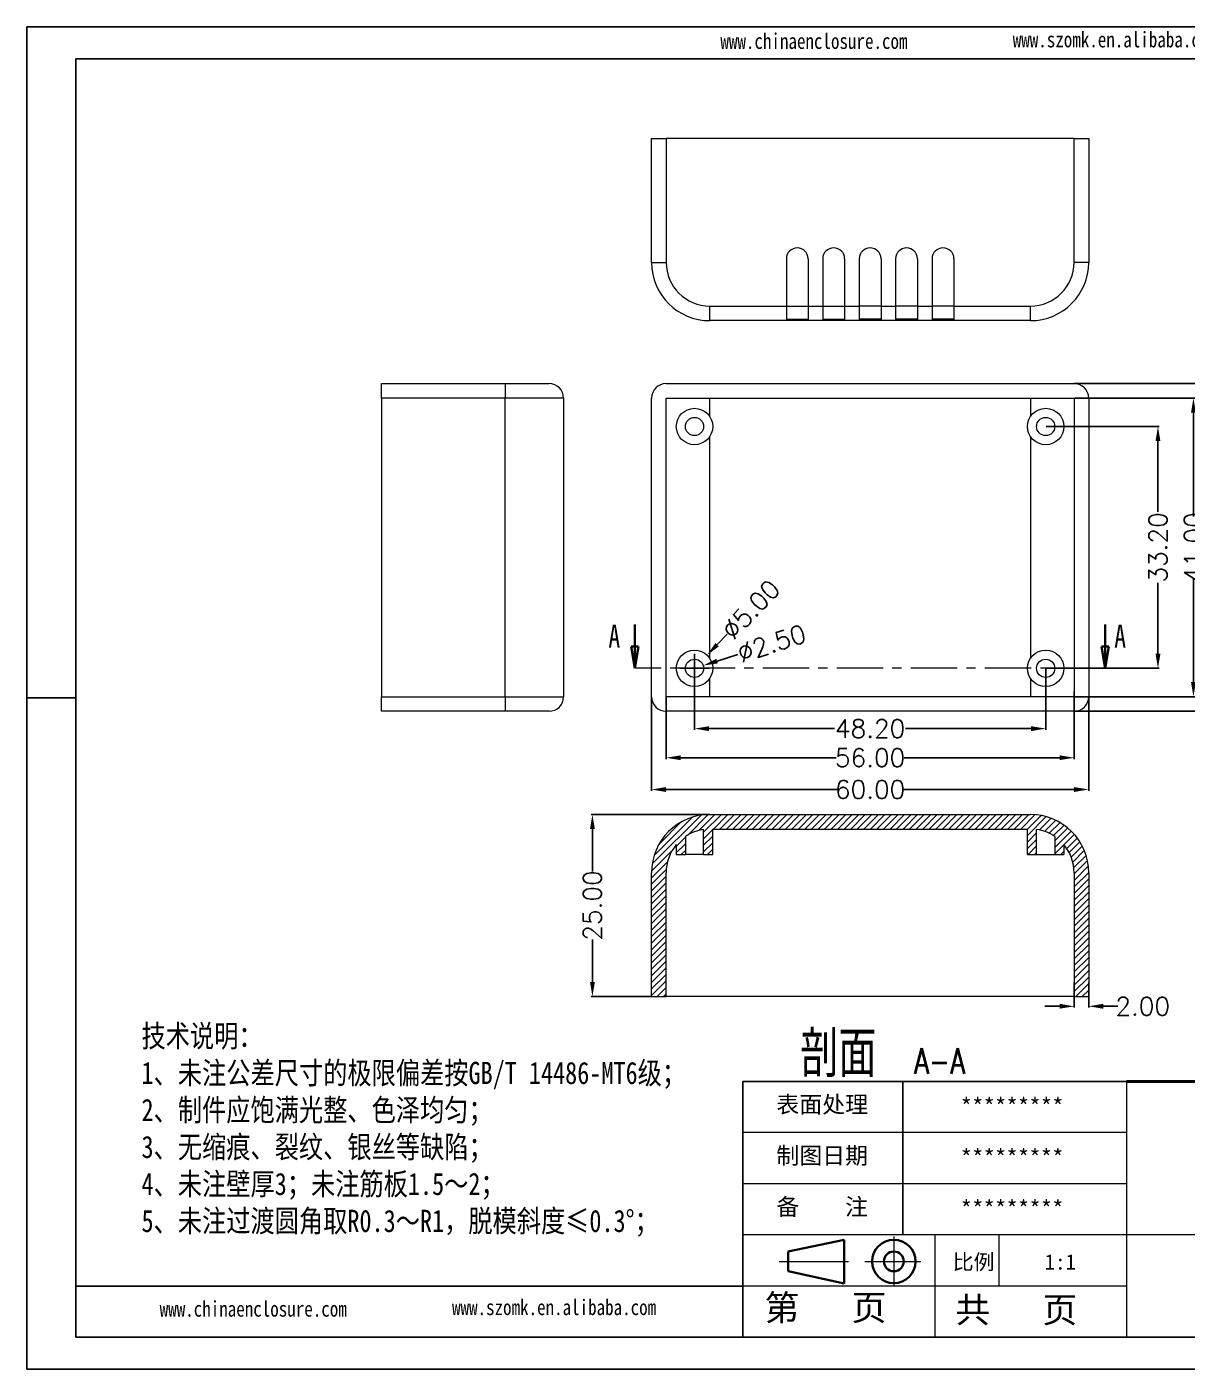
# Model space of a CAD drawing. Header units: inches. Extents: x 2264 to 2820, y 573 to 757.
# Drawn here: x 2264.3 to 2423.6, y 573 to 757.3 of the extents above; entities that cross this region are included whole.
import ezdxf

# ---------------------------------------------------------------- set-up
doc = ezdxf.new("R2010")
doc.units = ezdxf.units.IN
doc.linetypes.add('CENTER', pattern=[10.16, 6.35, -1.27, 1.27, -1.27])
doc.linetypes.add('CENTER2', pattern=[28.575, 19.05, -3.175, 3.175, -3.175])
doc.layers.add('文字', color=81, linetype='Continuous')
for name, color, linetype, lineweight in [('粗实线', 7, 'Continuous', 30), ('细实线', 3, 'Continuous', 9), ('细点划线', 2, 'CENTER2', 9)]:
    doc.layers.add(name, color=color, linetype=linetype, lineweight=lineweight)
doc.styles.add('SLDTEXTSTYLE0', font='TXT', dxfattribs={"width": 0.75})
doc.styles.add('SLDTEXTSTYLE1', font='TXT', dxfattribs={"width": 0.75, "bigfont": 'bigfont'})
doc.styles.add('SLDTEXTSTYLE3', font='TXT', dxfattribs={"width": 0.75, "bigfont": 'bigfont'})
doc.styles.get("Standard").update_dxf_attribs({"font": 'txt', "bigfont": 'gbcbig.shx'})
doc.styles.add('宋体', font='', dxfattribs={"width": 0.8, "height": 3.5})
doc.styles.get('宋体').set_extended_font_data('SimSun')
doc.dimstyles.new('2.5', dxfattribs={"dimtxt": 2.5, "dimasz": 2, "dimexe": 0.18, "dimexo": 0.0625, "dimgap": 0.09, "dimtad": 0, "dimzin": 0, "dimdsep": 46, "dimtxsty": 'Standard', "dimcen": 2, "dimclrd": 3, "dimclre": 3, "dimadec": 0, "dimazin": 0, "dimtfac": 1, "dimtofl": 0, "dimtmove": 0, "dimatfit": 3, "dimfxl": 1, "dimtolj": 1, "dimtzin": 0, "dimarcsym": 0})

# ---------------------------------------------------------------- blocks, each defined once
blk = doc.blocks.new('_CLOSED')
at = {"color": 0, "linetype": 'ByBlock', "lineweight": -2}
for p, q in [((-1, 0.166667), (0, 0)), ((-1, 0.166667), (-1, -0.166667)), ((0, 0), (-1, -0.166667)), ((0, 0), (-1, 0))]:
    blk.add_line(p, q, dxfattribs=at)
blk = doc.blocks.new('SW_NOTE_2')
at = {"color": 0, "linetype": 'Continuous', "lineweight": 0, "attachment_point": 2}
for s, insert, char_height, style in [('剖面', (8.33, 8.19), 6.35, 'SLDTEXTSTYLE1'), ('A-A', (22.23, 5.8), 3.5, 'SLDTEXTSTYLE3')]:
    blk.add_mtext(s, dxfattribs=dict(at, insert=insert, char_height=char_height, style=style))
blk = doc.blocks.new('*D218')
at = {"color": 3, "lineweight": -2}
for p, q in [((2350.08, 665.23), (2350.08, 652.37)), ((2410.08, 665.23), (2410.08, 652.37)), ((2352.08, 652.55), (2375.62, 652.55)), ((2408.08, 652.55), (2384.55, 652.55))]:
    blk.add_line(p, q, dxfattribs=at)
at = {"color": 3}
for points in [[(2352.08, 652.88), (2352.08, 652.21), (2350.08, 652.55)], [(2408.08, 652.88), (2408.08, 652.21), (2410.08, 652.55)]]:
    blk.add_solid(points, dxfattribs=at)
at = {"layer": 'Defpoints', "color": 0}
for p in [(2350.08, 665.29), (2410.08, 665.29), (2410.08, 652.55)]:
    blk.add_point(p, dxfattribs=at)
at = {"color": 0, "insert": (2380.08, 652.55), "char_height": 2.5, "attachment_point": 5}
blk.add_mtext('\\A1;60.00', dxfattribs=at)
blk = doc.blocks.new('*D219')
at = {"color": 3, "lineweight": -2}
for p, q in [((2355.98, 669.13), (2355.98, 660.73)), ((2404.18, 669.13), (2404.18, 660.73)), ((2357.98, 660.91), (2375.2, 660.91)), ((2402.18, 660.91), (2384.96, 660.91))]:
    blk.add_line(p, q, dxfattribs=at)
at = {"color": 3}
for points in [[(2357.98, 661.24), (2357.98, 660.57), (2355.98, 660.91)], [(2402.18, 661.24), (2402.18, 660.57), (2404.18, 660.91)]]:
    blk.add_solid(points, dxfattribs=at)
at = {"layer": 'Defpoints', "color": 0}
for p in [(2355.98, 669.19), (2404.18, 669.19), (2404.18, 660.91)]:
    blk.add_point(p, dxfattribs=at)
at = {"color": 0, "insert": (2380.08, 660.91), "char_height": 2.5, "attachment_point": 5}
blk.add_mtext('\\A1;48.20', dxfattribs=at)
blk = doc.blocks.new('*D220')
at = {"color": 3, "lineweight": -2}
for p, q in [((2408.14, 708.29), (2428.65, 708.29)), ((2428.47, 706.29), (2428.47, 690.46)), ((2428.47, 665.29), (2428.47, 681.12)), ((2408.14, 663.29), (2428.65, 663.29))]:
    blk.add_line(p, q, dxfattribs=at)
at = {"color": 3}
for points in [[(2428.13, 706.29), (2428.8, 706.29), (2428.47, 708.29)], [(2428.13, 665.29), (2428.8, 665.29), (2428.47, 663.29)]]:
    blk.add_solid(points, dxfattribs=at)
at = {"layer": 'Defpoints', "color": 0}
for p in [(2408.08, 708.29), (2428.47, 708.29), (2408.08, 663.29)]:
    blk.add_point(p, dxfattribs=at)
at = {"color": 0, "insert": (2428.47, 685.79), "char_height": 2.5, "attachment_point": 5, "rotation": 90}
blk.add_mtext('\\A1;45.00', dxfattribs=at)
blk = doc.blocks.new('*D221')
at = {"color": 3, "lineweight": -2}
for p, q in [((2408.14, 706.29), (2424.64, 706.29)), ((2424.46, 704.29), (2424.46, 690.05)), ((2424.46, 667.29), (2424.46, 681.53)), ((2408.14, 665.29), (2424.64, 665.29))]:
    blk.add_line(p, q, dxfattribs=at)
at = {"color": 3}
for points in [[(2424.13, 704.29), (2424.8, 704.29), (2424.46, 706.29)], [(2424.13, 667.29), (2424.8, 667.29), (2424.46, 665.29)]]:
    blk.add_solid(points, dxfattribs=at)
at = {"layer": 'Defpoints', "color": 0}
for p in [(2408.08, 706.29), (2408.08, 665.29), (2424.46, 665.29)]:
    blk.add_point(p, dxfattribs=at)
at = {"color": 0, "insert": (2424.46, 685.79), "char_height": 2.5, "attachment_point": 5, "rotation": 90}
blk.add_mtext('\\A1;41.00', dxfattribs=at)
blk = doc.blocks.new('*D222')
at = {"color": 3, "lineweight": -2}
for p, q in [((2404.24, 702.39), (2419.77, 702.39)), ((2419.59, 700.39), (2419.59, 690.67)), ((2419.59, 671.19), (2419.59, 680.91)), ((2404.24, 669.19), (2419.77, 669.19))]:
    blk.add_line(p, q, dxfattribs=at)
at = {"color": 3}
for points in [[(2419.26, 700.39), (2419.93, 700.39), (2419.59, 702.39)], [(2419.26, 671.19), (2419.93, 671.19), (2419.59, 669.19)]]:
    blk.add_solid(points, dxfattribs=at)
at = {"layer": 'Defpoints', "color": 0}
for p in [(2404.18, 702.39), (2419.59, 702.39), (2404.18, 669.19)]:
    blk.add_point(p, dxfattribs=at)
at = {"color": 0, "insert": (2419.59, 685.79), "char_height": 2.5, "attachment_point": 5, "rotation": 90}
blk.add_mtext('\\A1;33.20', dxfattribs=at)
blk = doc.blocks.new('*D223')
at = {"color": 3, "lineweight": -2}
for p, q in [((2408.08, 666.02), (2408.08, 656.73)), ((2352.08, 665.23), (2352.08, 656.73)), ((2354.08, 656.91), (2375.41, 656.91)), ((2406.08, 656.91), (2384.75, 656.91))]:
    blk.add_line(p, q, dxfattribs=at)
at = {"color": 3}
for points in [[(2354.08, 657.24), (2354.08, 656.58), (2352.08, 656.91)], [(2406.08, 657.24), (2406.08, 656.58), (2408.08, 656.91)]]:
    blk.add_solid(points, dxfattribs=at)
at = {"layer": 'Defpoints', "color": 0}
for p in [(2408.08, 666.08), (2352.08, 665.29), (2408.08, 656.91)]:
    blk.add_point(p, dxfattribs=at)
at = {"color": 0, "insert": (2380.08, 656.91), "char_height": 2.5, "attachment_point": 5}
blk.add_mtext('\\A1;56.00', dxfattribs=at)
blk = doc.blocks.new('*D224')
at = {"color": 3, "lineweight": -2}
for p, q in [((2358.02, 649.12), (2341.78, 649.12)), ((2341.96, 647.12), (2341.96, 641.3)), ((2341.96, 626.12), (2341.96, 631.95)), ((2350.02, 624.12), (2341.78, 624.12))]:
    blk.add_line(p, q, dxfattribs=at)
at = {"color": 3}
for points in [[(2341.63, 647.12), (2342.3, 647.12), (2341.96, 649.12)], [(2341.63, 626.12), (2342.3, 626.12), (2341.96, 624.12)]]:
    blk.add_solid(points, dxfattribs=at)
at = {"layer": 'Defpoints', "color": 0}
for p in [(2341.96, 649.12), (2358.08, 649.12), (2350.08, 624.12)]:
    blk.add_point(p, dxfattribs=at)
at = {"color": 0, "insert": (2341.96, 636.62), "char_height": 2.5, "attachment_point": 5, "rotation": 90}
blk.add_mtext('\\A1;25.00', dxfattribs=at)
blk = doc.blocks.new('*D225')
at = {"color": 3, "lineweight": -2}
for p, q in [((2360.48, 673.88), (2359.09, 672.44)), ((2355.98, 667.19), (2355.98, 671.19)), ((2353.98, 669.19), (2357.98, 669.19))]:
    blk.add_line(p, q, dxfattribs=at)
at = {"color": 3}
blk.add_solid([(2358.85, 672.67), (2359.33, 672.21), (2357.71, 671)], dxfattribs=at)
at = {"layer": 'Defpoints', "color": 0}
for p in [(2357.71, 671), (2354.25, 667.39)]:
    blk.add_point(p, dxfattribs=at)
at = {"color": 0, "insert": (2363.71, 677.26), "char_height": 2.5, "attachment_point": 5, "rotation": 46.2207}
blk.add_mtext('\\A1;∅5.00', dxfattribs=at)
blk = doc.blocks.new('*D226')
at = {"color": 3, "lineweight": -2}
for p, q in [((2355.98, 667.19), (2355.98, 671.19)), ((2361.91, 671.1), (2359.07, 670.19)), ((2353.98, 669.19), (2357.98, 669.19))]:
    blk.add_line(p, q, dxfattribs=at)
at = {"color": 3}
blk.add_solid([(2358.97, 670.5), (2359.18, 669.87), (2357.17, 669.57)], dxfattribs=at)
at = {"layer": 'Defpoints', "color": 0}
for p in [(2357.17, 669.57), (2354.79, 668.81)]:
    blk.add_point(p, dxfattribs=at)
at = {"color": 0, "insert": (2366.56, 672.6), "char_height": 2.5, "attachment_point": 5, "rotation": 17.839}
blk.add_mtext('\\A1;∅2.50', dxfattribs=at)
blk = doc.blocks.new('*D229')
at = {"color": 3, "lineweight": -2}
for p, q in [((2408.08, 626.06), (2408.08, 622.6)), ((2410.08, 626.06), (2410.08, 622.6)), ((2406.08, 622.78), (2404.08, 622.78)), ((2412.08, 622.78), (2414.08, 622.78))]:
    blk.add_line(p, q, dxfattribs=at)
at = {"color": 3}
for points in [[(2406.08, 623.12), (2406.08, 622.45), (2408.08, 622.78)], [(2412.08, 623.12), (2412.08, 622.45), (2410.08, 622.78)]]:
    blk.add_solid(points, dxfattribs=at)
at = {"layer": 'Defpoints', "color": 0}
for p in [(2408.08, 626.12), (2410.08, 626.12), (2410.08, 622.78)]:
    blk.add_point(p, dxfattribs=at)
at = {"color": 0, "insert": (2417.5, 622.78), "char_height": 2.5, "attachment_point": 5}
blk.add_mtext('\\A1;2.00', dxfattribs=at)

msp = doc.modelspace()

# ---------------------------------------------------------------- hatches: boundary and pattern name
at = {"linetype": 'Continuous', "lineweight": 0}
h = msp.add_hatch(dxfattribs=at)
h.set_pattern_fill('ANSI31', color=4, scale=0.2, style=0)
h.set_pattern_definition([(45, (17.5969, -559.6381), (-0.4490128, 0.4490128), [])])
edge = h.paths.add_edge_path(flags=0)
edge.add_line((2350.08, 624.123), (2352.08, 624.123))
edge.add_line((2352.08, 624.123), (2352.08, 641.123))
edge.add_arc((2358.08, 641.123), 6, 140.05549, 180, ccw=False)
edge.add_line((2353.48, 644.975), (2353.48, 643.623))
edge.add_line((2353.48, 643.623), (2354.73, 643.623))
edge.add_line((2354.73, 643.623), (2354.73, 646.1))
edge.add_arc((2358.08, 641.123), 6, 98.1443, 123.94061, ccw=False)
edge.add_line((2357.23, 647.062), (2357.23, 643.623))
edge.add_line((2357.23, 643.623), (2358.48, 643.623))
edge.add_line((2358.48, 643.623), (2358.48, 647.123))
edge.add_line((2358.48, 647.123), (2401.68, 647.123))
edge.add_line((2401.68, 647.123), (2401.68, 643.623))
edge.add_line((2401.68, 643.623), (2402.93, 643.623))
edge.add_line((2402.93, 643.623), (2402.93, 647.062))
edge.add_arc((2402.08, 641.123), 6, 56.05939, 81.8557, ccw=False)
edge.add_line((2405.43, 646.1), (2405.43, 643.623))
edge.add_line((2405.43, 643.623), (2406.68, 643.623))
edge.add_line((2406.68, 643.623), (2406.68, 644.975))
edge.add_arc((2402.08, 641.123), 6, 0, 39.94451, ccw=False)
edge.add_line((2408.08, 641.123), (2408.08, 624.123))
edge.add_line((2408.08, 624.123), (2410.08, 624.123))
edge.add_line((2410.08, 624.123), (2410.08, 641.123))
edge.add_arc((2402.08, 641.123), 8, 0, 90)
edge.add_line((2402.08, 649.123), (2358.08, 649.123))
edge.add_arc((2358.08, 641.123), 8, 90, 180)
edge.add_line((2350.08, 641.123), (2350.08, 624.123))

# ---------------------------------------------------------------- linework, layer by layer
for p, q in [((2264.329, 757.269), (2525, 757.269)), ((2264.329, 757.269), (2264.329, 572.957)), ((2271.074, 752.881), (2520.611, 752.881)), ((2271.074, 752.881), (2271.074, 577.345)), ((2271.074, 665.113), (2264.329, 665.113)), ((2264.329, 658.287), (2264.329, 572.957)), ((2415.29, 612.452), (2362.629, 612.452)), ((2362.629, 577.345), (2362.629, 612.452)), ((2384.571, 591.388), (2384.571, 612.452)), ((2362.629, 584.367), (2271.074, 584.367)), ((2271.074, 577.345), (2520.611, 577.345)), ((2264.329, 572.957), (2525, 572.957)), ((2264.329, 572.957), (2385.01, 572.957))]:
    msp.add_line(p, q)
at = {"color": 7, "linetype": 'Continuous', "lineweight": 15}
for p, q in [((2350.08, 724.926), (2350.08, 741.926)), ((2350.08, 741.926), (2352.08, 741.926)), ((2352.08, 741.926), (2352.08, 724.926)), ((2408.08, 741.926), (2352.08, 741.926)), ((2408.08, 724.926), (2408.08, 741.926)), ((2408.08, 741.926), (2410.08, 741.926)), ((2410.08, 741.926), (2410.08, 724.926)), ((2350.08, 724.926), (2352.08, 724.926)), ((2368.58, 725.426), (2368.58, 718.926)), ((2371.58, 725.426), (2371.58, 718.926)), ((2373.58, 725.426), (2373.58, 718.926)), ((2376.58, 725.426), (2376.58, 718.926)), ((2378.58, 725.426), (2378.58, 718.926)), ((2381.58, 725.426), (2381.58, 718.926)), ((2383.58, 725.426), (2383.58, 718.926)), ((2386.58, 725.426), (2386.58, 718.926)), ((2388.58, 725.426), (2388.58, 718.926)), ((2391.58, 725.426), (2391.58, 718.926)), ((2410.08, 724.926), (2408.08, 724.926)), ((2358.08, 716.926), (2358.08, 718.926)), ((2358.08, 718.926), (2368.58, 718.926)), ((2368.58, 718.926), (2368.58, 716.989)), ((2368.58, 718.926), (2371.58, 718.926)), ((2371.58, 718.926), (2373.58, 718.926)), ((2371.58, 718.926), (2371.58, 716.989)), ((2373.58, 718.926), (2373.58, 716.989)), ((2373.58, 718.926), (2376.58, 718.926)), ((2376.58, 718.926), (2378.58, 718.926)), ((2376.58, 718.926), (2376.58, 716.989)), ((2378.58, 718.926), (2378.58, 716.989)), ((2381.58, 718.926), (2378.58, 718.926)), ((2381.58, 718.926), (2381.58, 716.989)), ((2381.58, 718.926), (2383.58, 718.926)), ((2383.58, 718.926), (2383.58, 716.989)), ((2386.58, 718.926), (2383.58, 718.926)), ((2386.58, 718.926), (2388.58, 718.926)), ((2386.58, 718.926), (2386.58, 716.989)), ((2388.58, 718.926), (2388.58, 716.989)), ((2391.58, 718.926), (2388.58, 718.926)), ((2391.58, 718.926), (2391.58, 716.989)), ((2391.58, 718.926), (2402.08, 718.926)), ((2402.08, 716.926), (2402.08, 718.926)), ((2368.666, 717.126), (2371.495, 717.126)), ((2370.08, 717.126), (2370.08, 716.926)), ((2373.666, 717.126), (2376.495, 717.126)), ((2375.08, 716.926), (2375.08, 717.126)), ((2381.495, 717.126), (2378.666, 717.126)), ((2380.08, 717.126), (2380.08, 716.926)), ((2386.495, 717.126), (2383.666, 717.126)), ((2385.08, 717.126), (2385.08, 716.926)), ((2391.495, 717.126), (2388.666, 717.126)), ((2390.08, 717.126), (2390.08, 716.926)), ((2368.666, 716.926), (2358.08, 716.926)), ((2370.08, 716.926), (2368.666, 716.926)), ((2371.495, 716.926), (2370.08, 716.926)), ((2373.666, 716.926), (2371.495, 716.926)), ((2375.08, 716.926), (2373.666, 716.926)), ((2376.495, 716.926), (2375.08, 716.926)), ((2378.666, 716.926), (2376.495, 716.926)), ((2380.08, 716.926), (2378.666, 716.926)), ((2381.495, 716.926), (2380.08, 716.926)), ((2383.666, 716.926), (2381.495, 716.926)), ((2385.08, 716.926), (2383.666, 716.926)), ((2386.495, 716.926), (2385.08, 716.926)), ((2388.666, 716.926), (2386.495, 716.926)), ((2390.08, 716.926), (2388.666, 716.926)), ((2391.495, 716.926), (2390.08, 716.926)), ((2402.08, 716.926), (2391.495, 716.926)), ((2313.007, 708.291), (2330.007, 708.291)), ((2313.007, 706.291), (2313.007, 708.291)), ((2330.007, 708.291), (2336.007, 708.291)), ((2330.007, 708.291), (2330.007, 706.291)), ((2352.08, 708.291), (2408.08, 708.291)), ((2330.007, 706.291), (2313.007, 706.291)), ((2313.007, 706.291), (2313.007, 665.291)), ((2338.007, 706.291), (2330.007, 706.291)), ((2330.007, 665.291), (2330.007, 706.291)), ((2338.007, 706.291), (2338.007, 665.291)), ((2350.08, 665.291), (2350.08, 706.291)), ((2352.08, 665.291), (2352.08, 706.291)), ((2352.08, 706.291), (2408.08, 706.291)), ((2358.08, 703.748), (2358.08, 706.291)), ((2402.08, 706.291), (2402.08, 703.748)), ((2408.08, 706.291), (2408.08, 665.291)), ((2410.08, 706.291), (2410.08, 665.291)), ((2358.08, 670.548), (2358.08, 701.035)), ((2402.08, 701.035), (2402.08, 670.548)), ((2358.08, 665.291), (2358.08, 667.835)), ((2402.08, 667.835), (2402.08, 665.291)), ((2313.007, 665.291), (2330.007, 665.291)), ((2313.007, 663.291), (2313.007, 665.291)), ((2330.007, 665.291), (2338.007, 665.291)), ((2330.007, 665.291), (2330.007, 663.291)), ((2408.08, 665.291), (2352.08, 665.291)), ((2330.007, 663.291), (2313.007, 663.291)), ((2336.007, 663.291), (2330.007, 663.291)), ((2408.08, 663.291), (2352.08, 663.291)), ((2358.08, 649.123), (2402.08, 649.123)), ((2357.23, 643.623), (2357.23, 647.062)), ((2358.48, 643.623), (2358.48, 647.123)), ((2358.48, 647.123), (2401.68, 647.123)), ((2401.68, 643.623), (2401.68, 647.123)), ((2402.93, 643.623), (2402.93, 647.062)), ((2354.73, 646.1), (2354.73, 643.623)), ((2405.43, 646.1), (2405.43, 643.623)), ((2353.48, 644.975), (2353.48, 643.623)), ((2353.48, 643.623), (2354.73, 643.623)), ((2357.23, 643.623), (2354.73, 643.623)), ((2357.23, 643.623), (2358.48, 643.623)), ((2401.68, 643.623), (2402.93, 643.623)), ((2402.93, 643.623), (2405.43, 643.623)), ((2405.43, 643.623), (2406.68, 643.623)), ((2406.68, 644.975), (2406.68, 643.623)), ((2350.08, 624.123), (2350.08, 641.123)), ((2352.08, 624.123), (2352.08, 641.123)), ((2408.08, 641.123), (2408.08, 624.123)), ((2410.08, 641.123), (2410.08, 624.123)), ((2350.08, 624.123), (2352.08, 624.123)), ((2408.08, 624.123), (2352.08, 624.123)), ((2408.08, 624.123), (2410.08, 624.123))]:
    msp.add_line(p, q, dxfattribs=at)
at = {"color": 7, "linetype": 'Continuous', "lineweight": 30}
for p, q in [((2347.784, 675.191), (2347.784, 669.191)), ((2412.339, 675.191), (2412.339, 669.191))]:
    msp.add_line(p, q, dxfattribs=at)
at = {"color": 1, "linetype": 'CENTER', "lineweight": 0}
msp.add_line((2412.339, 669.191), (2347.784, 669.191), dxfattribs=at)
at = {"color": 7, "linetype": 'Continuous', "lineweight": 15}
for centre, radius in [((2355.98, 702.391), 2.5), ((2404.18, 702.391), 2.5), ((2355.98, 702.391), 1.25), ((2404.18, 702.391), 1.25), ((2355.98, 669.191), 2.5), ((2404.18, 669.191), 2.5), ((2355.98, 669.191), 1.25), ((2404.18, 669.191), 1.25)]:
    msp.add_circle(centre, radius, dxfattribs=at)
for centre, radius, start, end in [((2370.08, 725.426), 1.5, 90, 180), ((2370.08, 725.426), 1.5, 0, 90), ((2375.08, 725.426), 1.5, 90, 180), ((2375.08, 725.426), 1.5, 0, 90), ((2380.08, 725.426), 1.5, 90, 180), ((2380.08, 725.426), 1.5, 0, 90), ((2385.08, 725.426), 1.5, 90, 180), ((2385.08, 725.426), 1.5, 0, 90), ((2390.08, 725.426), 1.5, 90, 180), ((2390.08, 725.426), 1.5, 0, 90), ((2358.08, 724.926), 8, 180, 270), ((2358.08, 724.926), 6, 180, 270), ((2402.08, 724.926), 8, 270, 0), ((2402.08, 724.926), 6, 270, 0), ((2336.007, 706.291), 2, 0, 90), ((2352.08, 706.291), 2, 90, 180), ((2408.08, 706.291), 2, 0, 90), ((2336.007, 665.291), 2, 270, 0), ((2352.08, 665.291), 2, 180, 270), ((2408.08, 665.291), 2, 270, 0), ((2358.08, 641.123), 8, 90, 180), ((2402.08, 641.123), 8, 0, 90), ((2358.08, 641.123), 6, 98.1443, 123.94061), ((2402.08, 641.123), 6, 56.05939, 81.8557), ((2358.08, 641.123), 6, 140.05549, 180), ((2402.08, 641.123), 6, 0, 39.94451)]:
    msp.add_arc(centre, radius, start, end, dxfattribs=at)
for points in [[(2368.58, 717.197), (2368.58, 717.148), (2368.608, 717.126), (2368.666, 717.126)], [(2368.666, 716.926), (2368.608, 716.926), (2368.58, 716.946), (2368.58, 716.989)], [(2371.495, 717.126), (2371.552, 717.126), (2371.58, 717.148), (2371.58, 717.197)], [(2371.58, 716.989), (2371.58, 716.946), (2371.552, 716.926), (2371.495, 716.926)], [(2373.58, 717.197), (2373.58, 717.148), (2373.608, 717.126), (2373.666, 717.126)], [(2373.666, 716.926), (2373.608, 716.926), (2373.58, 716.946), (2373.58, 716.989)], [(2376.495, 717.126), (2376.552, 717.126), (2376.58, 717.148), (2376.58, 717.197)], [(2376.58, 716.989), (2376.58, 716.946), (2376.552, 716.926), (2376.495, 716.926)], [(2378.58, 717.197), (2378.58, 717.148), (2378.608, 717.126), (2378.666, 717.126)], [(2378.666, 716.926), (2378.608, 716.926), (2378.58, 716.946), (2378.58, 716.989)], [(2381.495, 717.126), (2381.552, 717.126), (2381.58, 717.148), (2381.58, 717.197)], [(2381.58, 716.989), (2381.58, 716.946), (2381.552, 716.926), (2381.495, 716.926)], [(2383.58, 717.197), (2383.58, 717.148), (2383.608, 717.126), (2383.666, 717.126)], [(2383.666, 716.926), (2383.608, 716.926), (2383.58, 716.946), (2383.58, 716.989)], [(2386.495, 717.126), (2386.552, 717.126), (2386.58, 717.148), (2386.58, 717.197)], [(2386.58, 716.989), (2386.58, 716.946), (2386.552, 716.926), (2386.495, 716.926)], [(2388.58, 717.197), (2388.58, 717.148), (2388.608, 717.126), (2388.666, 717.126)], [(2388.666, 716.926), (2388.608, 716.926), (2388.58, 716.946), (2388.58, 716.989)], [(2391.495, 717.126), (2391.552, 717.126), (2391.58, 717.148), (2391.58, 717.197)], [(2391.58, 716.989), (2391.58, 716.946), (2391.552, 716.926), (2391.495, 716.926)]]:
    msp.add_open_spline(points, degree=3, dxfattribs=at)
at = {"layer": '粗实线', "color": 7, "lineweight": 40}
msp.add_line((2520.611, 612.452), (2415.29, 612.452), dxfattribs=at)
at = {"layer": '粗实线', "color": 7}
for p, q in [((2376.506, 590.731), (2368.834, 589.105)), ((2376.506, 590.731), (2376.506, 584.718)), ((2368.834, 589.105), (2368.834, 586.392)), ((2368.834, 586.392), (2376.506, 584.718))]:
    msp.add_line(p, q, dxfattribs=at)
for radius in [2.983, 1.357]:
    msp.add_circle((2383.334, 587.748), radius, dxfattribs=at)
at = {"layer": '细实线', "color": 7}
for p, q in [((2415.29, 612.452), (2415.29, 577.345)), ((2415.29, 605.431), (2362.629, 605.431)), ((2415.29, 598.409), (2362.629, 598.409)), ((2520.611, 591.388), (2362.629, 591.388)), ((2388.959, 591.388), (2388.959, 577.345)), ((2397.736, 591.388), (2397.736, 584.367)), ((2415.29, 584.367), (2362.629, 584.367))]:
    msp.add_line(p, q, dxfattribs=at)
at = {"layer": '细点划线', "color": 7}
for p, q in [((2383.334, 591.182), (2383.334, 584.367)), ((2367.611, 587.748), (2377.094, 587.748)), ((2379.345, 587.748), (2387.054, 587.748))]:
    msp.add_line(p, q, dxfattribs=at)

# ---------------------------------------------------------------- block references
at = {"color": 7, "linetype": 'Continuous', "lineweight": 30, "xscale": 3, "yscale": 3, "zscale": 0.5, "rotation": 270}
for p in [(2347.784, 669.191), (2412.339, 669.191)]:
    msp.add_blockref('_CLOSED', p, dxfattribs=at)
at = {"color": 7, "linetype": 'Continuous', "lineweight": 0}
msp.add_blockref('SW_NOTE_2', (2367.386, 611.221), dxfattribs=at)

# ---------------------------------------------------------------- texts
at = {"color": 7, "linetype": 'Continuous', "char_height": 3.175, "attachment_point": 1, "style": 'SLDTEXTSTYLE0'}
for insert in [(2344.157, 675.191), (2413.59, 675.191)]:
    msp.add_mtext('A', dxfattribs=dict(at, insert=insert))
at = {"char_height": 2.30912, "width": 1312.38659, "attachment_point": 1}
for s, insert in [('{\\fSimHei|b0|i0|c134|p49;表面处理}', (2367.208, 610.46)), ('{\\fSimHei|b0|i0|c134|p49;*********}', (2392.499, 610.163)), ('{\\fSimHei|b0|i0|c134|p49;制图日期}', (2367.208, 603.438)), ('{\\fSimHei|b0|i0|c134|p49;*********}', (2392.499, 603.141)), ('{\\fSimHei|b0|i0|c134|p49;备    注}', (2367.208, 596.417)), ('{\\fSimHei|b0|i0|c134|p49;*********}', (2392.499, 596.12))]:
    msp.add_mtext(s, dxfattribs=dict(at, insert=insert))
at = {"layer": '文字', "color": 0, "attachment_point": 1, "style": '宋体'}
for s, insert, char_height, width in [('www.chinaenclosure.com', (2359.528, 756.385), 2.14544, 37.69326), ('www.szomk.en.alibaba.com', (2399.657, 756.597), 2.14544, 37.69326), ('{\\H1.111x;技术说明：\\P1、未注公差尺寸的极限偏差按GB/T 14486-MT6级；\\P2、制件应饱满光整、色泽均匀；\\P3、无缩痕、裂纹、银丝等缺陷；\\P4、未注壁厚3；未注筋板1.5～2；\\P5、未注过渡圆角取R0.3～R1，脱模斜度≤0.3%%D；}', (2280.067, 620.233), 2.74275, 99.90001), ('www.chinaenclosure.com', (2282.561, 582.312), 2.14544, 37.69326), ('www.szomk.en.alibaba.com', (2322.69, 582.524), 2.14544, 37.69326)]:
    msp.add_mtext(s, dxfattribs=dict(at, insert=insert, char_height=char_height, width=width))
at = {"layer": '细实线', "color": 7, "attachment_point": 1}
for s, insert, char_height, width in [('{\\fSimSun|b0|i0|c134|p54;比例}', (2391.417, 588.729), 2.10643, 9.24657), ('{\\fSimSun|b0|i0|c134|p54;1:1}', (2404.034, 588.729), 2.10643, 9.24657), ('{\\fSimSun|b0|i0|c134|p54;第   页}', (2365.583, 583.16), 3.51071, 26.33036), ('{\\fSimSun|b0|i0|c134|p54; 共   页}', (2389.389, 582.861), 3.51071, 26.33036)]:
    msp.add_mtext(s, dxfattribs=dict(at, insert=insert, char_height=char_height, width=width))

# ---------------------------------------------------------------- dimensions: what is measured, and where the dimension line sits
for base, p1, p2, picture, middle in [((2428.468, 708.291), (2408.08, 663.291), (2408.08, 708.291), '*D220', (2428.468, 685.791)), ((2424.465, 665.291), (2408.08, 706.291), (2408.08, 665.291), '*D221', (2424.465, 685.791))]:
    dim = msp.add_linear_dim(base=base, p1=p1, p2=p2, angle=90, dimstyle='2.5')
    dim.commit()
    dim.dimension.update_dxf_attribs({"geometry": picture, "text_midpoint": middle, "dimtype": 160})
for base, p1, p2, picture, middle in [((2419.594, 702.391), (2404.18, 669.191), (2404.18, 702.391), '*D222', (2419.594, 685.791)), ((2341.963, 649.123), (2350.08, 624.123), (2358.08, 649.123), '*D224', (2341.963, 636.623))]:
    dim = msp.add_linear_dim(base=base, p1=p1, p2=p2, angle=90, dimstyle='2.5')
    dim.commit()
    dim.dimension.update_dxf_attribs({"geometry": picture, "text_midpoint": middle})
dim = msp.add_diameter_dim_2p(p1=(2354.251, 667.386), p2=(2357.71, 670.996), dimstyle='2.5')
dim.commit()
dim.dimension.update_dxf_attribs({"geometry": '*D225', "text_midpoint": (2363.711, 677.258)})
dim = msp.add_diameter_dim_2p(p1=(2354.79, 668.808), p2=(2357.17, 669.574), dimstyle='2.5')
dim.commit()
dim.dimension.update_dxf_attribs({"geometry": '*D226', "text_midpoint": (2366.56, 672.596), "dimtype": 163})
for base, p1, p2, picture, middle in [((2404.18, 660.907), (2355.98, 669.191), (2404.18, 669.191), '*D219', (2380.08, 660.907)), ((2410.08, 622.782), (2408.08, 626.12), (2410.08, 626.12), '*D229', (2417.504, 622.782))]:
    dim = msp.add_linear_dim(base=base, p1=p1, p2=p2, dimstyle='2.5')
    dim.commit()
    dim.dimension.update_dxf_attribs({"geometry": picture, "text_midpoint": middle})
for base, p1, p2, picture, middle in [((2408.08, 656.91), (2352.08, 665.291), (2408.08, 666.082), '*D223', (2380.08, 656.91)), ((2410.08, 652.548), (2350.08, 665.291), (2410.08, 665.291), '*D218', (2380.08, 652.548))]:
    dim = msp.add_linear_dim(base=base, p1=p1, p2=p2, dimstyle='2.5')
    dim.commit()
    dim.dimension.update_dxf_attribs({"geometry": picture, "text_midpoint": middle, "dimtype": 160})

doc.saveas('drawing.dxf')
